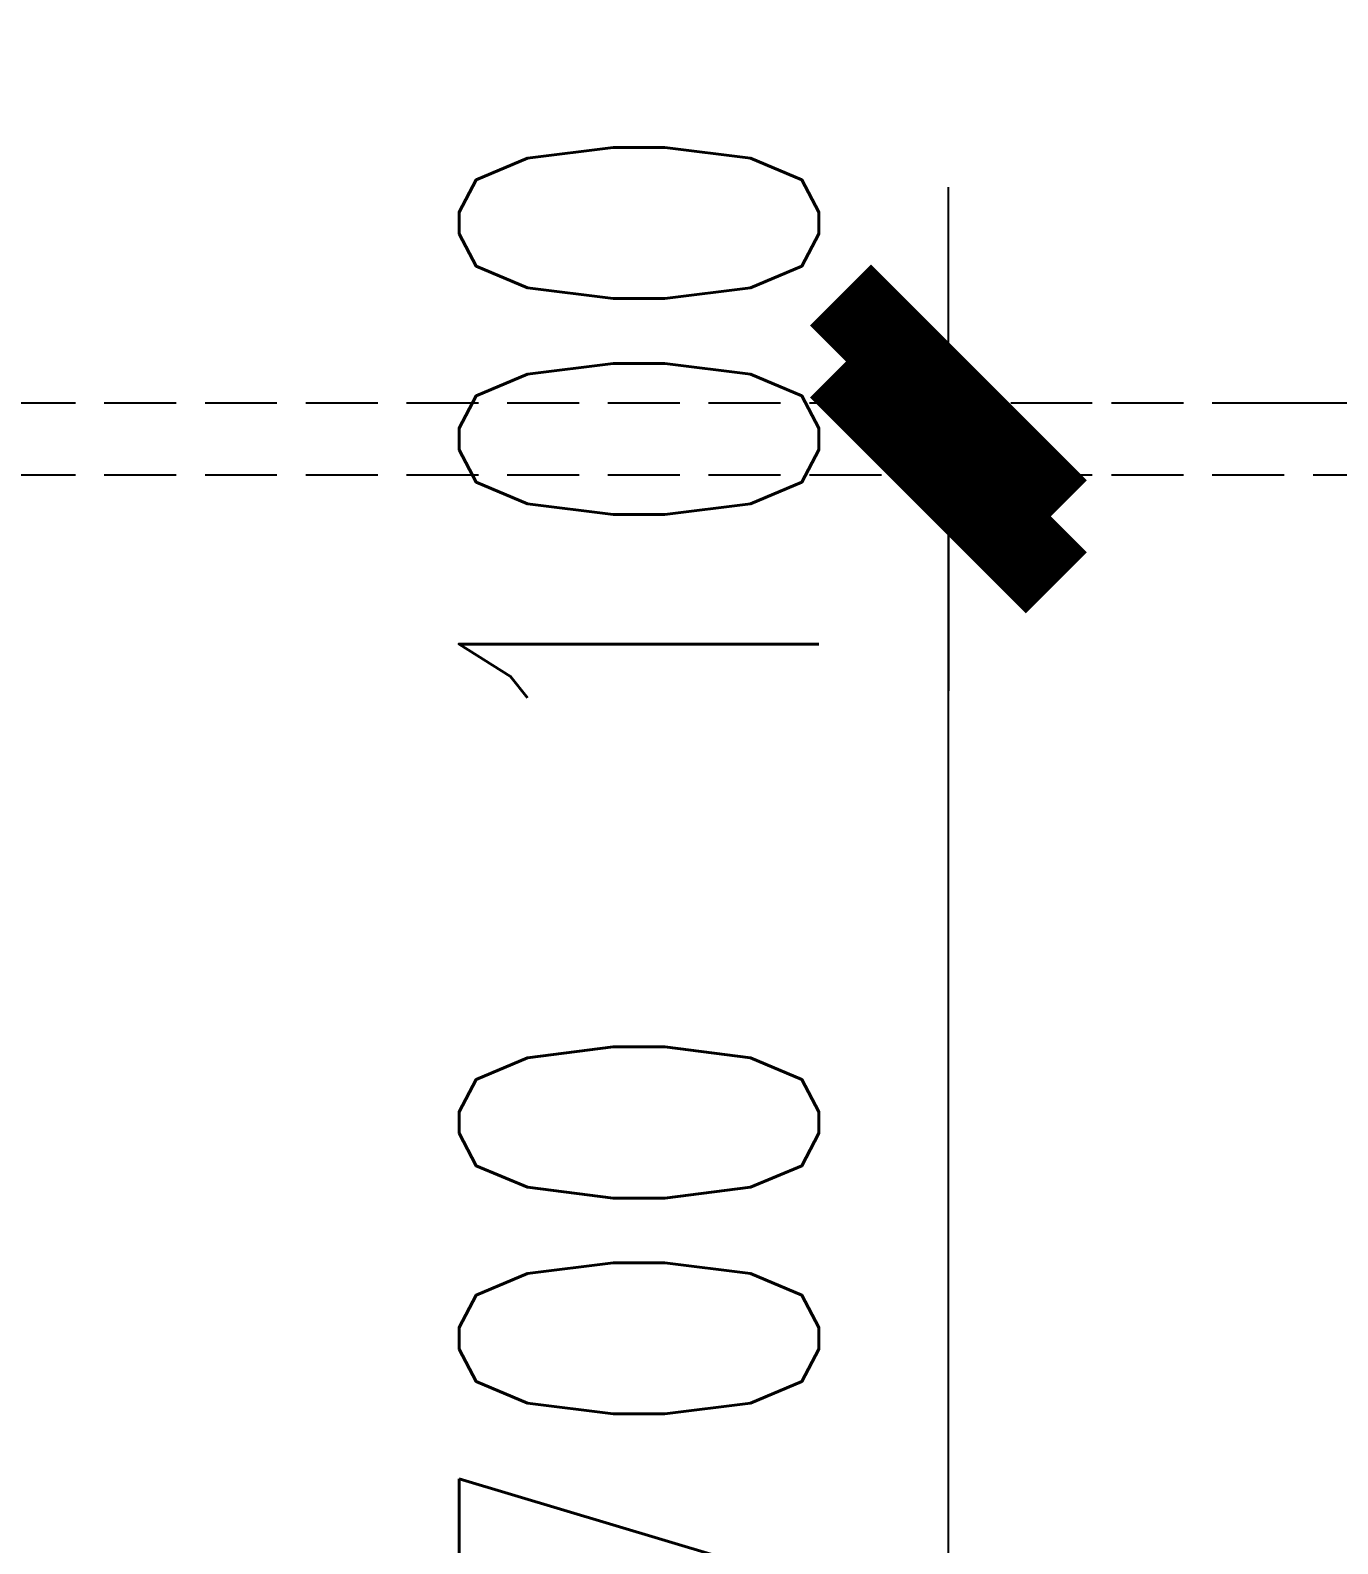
# Model space of a CAD drawing. Extents: x 220580 to 2027826, y -309201 to 71987.
# Drawn here: x 362996 to 364813, y -152365 to -150261 of the extents above; entities that cross this region are included whole.
import ezdxf

# ---------------------------------------------------------------- set-up
doc = ezdxf.new("R2010")
doc.units = 0
doc.linetypes.add('DASH', pattern=[0.35, 0.25, -0.1])
doc.linetypes.add('ZN-DOT', pattern=[0.25, 0, -0.25])
doc.layers.add('!ZN6-层高线-8', color=8, linetype='ZN-DOT')
doc.layers.add('DIM', color=173, linetype='Continuous')
doc.styles.add('DHTEXT-1', font='ROMANS.shx', dxfattribs={"width": 0.7, "bigfont": 'CHINESE.shx'})
doc.dimstyles.new('ZN3', dxfattribs={"dimscale": 3, "dimtxt": 2.5, "dimasz": 1.5, "dimexe": 1, "dimexo": 2, "dimgap": 0.9, "dimtad": 1, "dimdec": 0, "dimdsep": 46, "dimtxsty": 'DHTEXT-1', "dimblk": 'ARCHTICK', "dimcen": 2.5, "dimclrd": 173, "dimclre": 173, "dimclrt": 7, "dimazin": 2, "dimtfac": 1, "dimtix": 1, "dimtmove": 2, "dimatfit": 3, "dimfxl": 0, "dimarcsym": 0})

# ---------------------------------------------------------------- blocks, each defined once
blk = doc.blocks.new('_ArchTick')
at = {"color": 0, "linetype": 'ByBlock', "const_width": 0.4}
blk.add_lwpolyline([(-0.5, -0.5), (0.5, 0.5)], dxfattribs=at)
blk = doc.blocks.new('*D577')
at = {"layer": 'Defpoints', "color": 0, "ltscale": 30, "transparency": 16777216}
for p in [(364258.1, -150779.4), (365406.2, -150779.4), (364258.1, -165579.4)]:
    blk.add_point(p, dxfattribs=at)
at = {"layer": 'DIM', "color": 173, "linetype": 'ByBlock', "lineweight": -2, "ltscale": 30, "transparency": 16777216}
for p, q in [((364658.1, -150779.4), (365606.2, -150779.4)), ((365406.2, -165579.4), (365406.2, -150779.4)), ((364658.1, -165579.4), (365606.2, -165579.4))]:
    blk.add_line(p, q, dxfattribs=at)
at = {"layer": 'DIM', "color": 173, "lineweight": -2, "ltscale": 30, "transparency": 16777216, "xscale": 300, "yscale": 300, "zscale": 300}
for p, rotation in [((365406.2, -150779.4), 90), ((365406.2, -165579.4), 270)]:
    blk.add_blockref('_ArchTick', p, dxfattribs=dict(at, rotation=rotation))
at = {"layer": 'DIM', "color": 7, "ltscale": 30, "transparency": 16777216, "insert": (364976.2, -158179.4), "char_height": 500, "attachment_point": 5, "rotation": 90, "style": 'DHTEXT-1'}
blk.add_mtext('14800', dxfattribs=at)
blk = doc.blocks.new('*D580')
at = {"layer": 'Defpoints', "color": 0, "ltscale": 30, "transparency": 16777216}
for p in [(364002, -150879.4), (364272, -150879.4), (364002, -153579.4)]:
    blk.add_point(p, dxfattribs=at)
at = {"layer": 'DIM', "color": 173, "linetype": 'ByBlock', "lineweight": -2, "ltscale": 30, "transparency": 16777216}
for p, q in [((364272, -153579.4), (364272, -150879.4)), ((364402, -150879.4), (364472, -150879.4)), ((364402, -153579.4), (364472, -153579.4))]:
    blk.add_line(p, q, dxfattribs=at)
at = {"layer": 'DIM', "color": 173, "lineweight": -2, "ltscale": 30, "transparency": 16777216, "xscale": 300, "yscale": 300, "zscale": 300}
for p, rotation in [((364272, -150879.4), 90), ((364272, -153579.4), 270)]:
    blk.add_blockref('_ArchTick', p, dxfattribs=dict(at, rotation=rotation))
at = {"layer": 'DIM', "color": 7, "ltscale": 30, "transparency": 16777216, "insert": (363842, -152229.4), "char_height": 500, "attachment_point": 5, "rotation": 90, "style": 'DHTEXT-1'}
blk.add_mtext('2700', dxfattribs=at)
blk = doc.blocks.new('*D581')
at = {"layer": 'Defpoints', "color": 0, "ltscale": 30, "transparency": 16777216}
for p in [(364002, -150779.4), (364272, -150779.4), (364002, -150879.4)]:
    blk.add_point(p, dxfattribs=at)
at = {"layer": 'DIM', "color": 173, "linetype": 'ByBlock', "lineweight": -2, "ltscale": 30, "transparency": 16777216}
for p, q in [((364272, -150779.4), (364272, -150479.4)), ((364272, -150879.4), (364272, -150779.4)), ((364402, -150779.4), (364472, -150779.4)), ((364272, -150879.4), (364272, -151179.4)), ((364402, -150879.4), (364472, -150879.4))]:
    blk.add_line(p, q, dxfattribs=at)
at = {"layer": 'DIM', "color": 173, "lineweight": -2, "ltscale": 30, "transparency": 16777216, "xscale": 300, "yscale": 300, "zscale": 300}
for p, rotation in [((364272, -150779.4), 270), ((364272, -150879.4), 90)]:
    blk.add_blockref('_ArchTick', p, dxfattribs=dict(at, rotation=rotation))
at = {"layer": 'DIM', "color": 7, "ltscale": 30, "transparency": 16777216, "insert": (363842, -150829.4), "char_height": 500, "attachment_point": 5, "rotation": 90, "style": 'DHTEXT-1'}
blk.add_mtext('100', dxfattribs=at)

msp = doc.modelspace()

# ---------------------------------------------------------------- linework, layer by layer
at = {"layer": '!ZN6-层高线-8', "linetype": 'DASH', "ltscale": 400}
for p, q in [((359738.8, -150779.4), (368090.8, -150779.4)), ((359738.8, -150879.4), (368090.8, -150879.4))]:
    msp.add_line(p, q, dxfattribs=at)

# ---------------------------------------------------------------- dimensions: what is measured, and where the dimension line sits
at = {"layer": 'DIM', "ltscale": 30}
for p1, p2, distance, picture, middle in [((364002, -150879.4), (364002, -150779.4), -270, '*D581', (363842, -150829.4)), ((364258.1, -165579.4), (364258.1, -150779.4), -1148.1, '*D577', (364976.2, -158179.4)), ((364002, -153579.4), (364002, -150879.4), -270, '*D580', (363842, -152229.4))]:
    dim = msp.add_aligned_dim(p1=p1, p2=p2, distance=distance, dimstyle='ZN3', override={"dimscale": 200}, dxfattribs=at)
    dim.commit()
    dim.dimension.update_dxf_attribs({"geometry": picture, "text_midpoint": middle})

doc.saveas('drawing.dxf')
